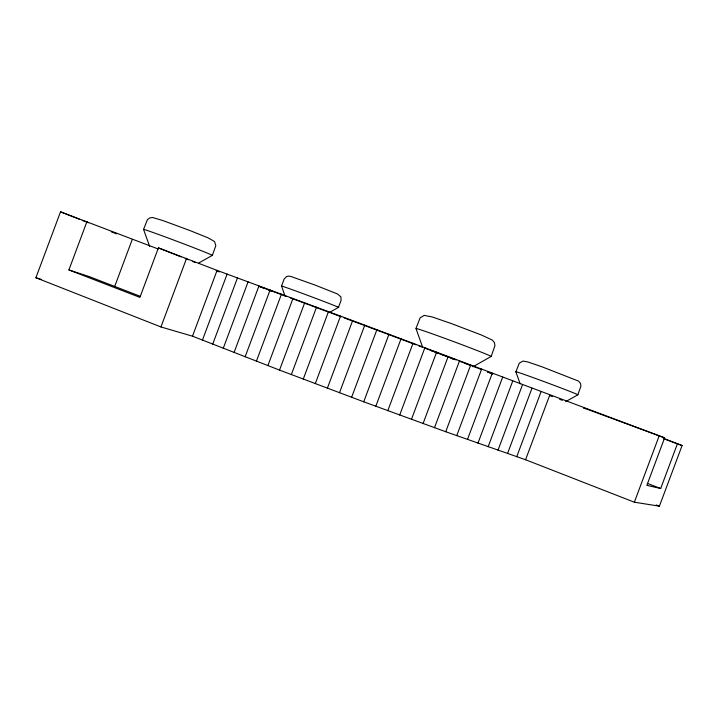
<?xml version="1.0" encoding="UTF-8"?>
<svg xmlns="http://www.w3.org/2000/svg" width="718" height="718" viewBox="0 0 718 718"><rect width="100%" height="100%" fill="white"/><g stroke="black" fill="none" stroke-linecap="round" stroke-linejoin="round"><path stroke-width="1.08" d="M663.97 438.519L682.1 445.546L659.402 506.172L634.344 502.205L525.567 459.735L445.734 431.733L363.73 401.802L279.535 370.093L192.496 336.186L160.949 326.959L35.9 277.74L60.518 211.828L158.184 248.984M677.523 443.527L660.686 488.509L646.855 485.332L664.626 437.845L352.637 320.614L217.078 270.39L158.4 247.881L139.902 297.387L68.901 269.932L86.959 221.566M114.665 286.545L132.265 239.426M149.658 246.391L143.546 229.428L147.369 219.762L149.631 217.94L152.53 217.491L162.744 220.507L190.369 230.711L207.87 237.757L214.547 241.535L215.822 245.619L212.384 255.357L198.805 262.976M160.949 326.959L186.608 258.274M192.496 336.186L217.078 270.39M202.44 340.135L227.121 274.079M212.699 344.182L237.47 277.893M223.244 348.32L248.096 281.806M234.059 352.547L258.992 285.827M245.116 356.846L270.121 289.937M256.398 361.208L281.465 294.138M267.877 365.633L292.998 298.419M279.535 370.093L304.701 302.763M291.337 374.599L316.539 307.16M303.256 379.131L328.494 311.612M315.274 383.672L340.538 316.099M327.363 388.223L352.637 320.614M339.488 392.773L364.771 325.146M351.623 397.296L376.896 329.688M363.73 401.802L389.003 334.22M375.801 406.271L401.057 338.734M387.801 410.687L413.029 343.231M399.693 415.049L424.885 347.691M411.459 419.348L436.607 352.107M423.073 423.566L448.167 356.46M434.507 427.695L459.547 360.75M445.734 431.733L470.703 364.968M456.729 435.664L481.625 369.106M473.018 366.736L491.157 356.451L494.953 345.681L494.415 342.549L492.36 340.099L481.473 335.037L451.263 323.522L432.039 316.898L424.132 315.39L420.138 317.868L415.955 328.449L422.561 347.009M467.472 439.488L492.297 373.145M477.955 443.194L502.681 377.094M520.155 383.807L515.874 371.807L519.293 363.164L522.973 361.073L527.586 361.881L541.884 366.763L578.609 381.132L580.494 383.43L580.943 385.997L577.828 394.819L565.694 401.631M488.132 446.775L512.769 380.926M497.996 450.231L522.533 384.651M507.536 453.543L531.966 388.241M516.736 456.711L541.049 391.714M525.567 459.735L549.764 395.053M634.344 502.205L659.312 435.503M329.293 312.563L338.456 307.394L341.059 300.438L340.924 296.884L337.433 293.958L314.897 285.01L291.364 276.645L288.977 276.089L286.59 276.475L284.149 279.069L281.537 286.051L285.028 295.978M35.9 277.74L41.231 279.374M68.901 269.932L89.382 276.654L140.36 296.346M487.414 372.032L492.674 373.899M430.773 350.555L433.654 351.605M268.128 289.686L259.36 286.446L264.439 288.474M664.626 437.845L583.537 407.896L585.475 408.766M269.106 290.045L278.072 293.357M279.069 293.725L286.177 296.363M290.26 297.871L299.568 301.318M300.618 301.713L309.009 304.827M434.605 351.964L445.187 355.886M663.288 438.599L682.1 445.546M310.059 305.213L320.677 309.162M321.655 309.53L330.433 312.788M331.411 313.156L341.229 316.817M344.191 317.921L353.076 321.233M549.575 395.555L552.357 396.596M354.064 321.601L362.976 324.931M385.737 333.448L363.963 325.299M386.715 333.816L416.027 344.819M446.165 356.245L454.018 359.179M451.613 358.47L454.332 359.485M418.926 345.914L421.798 346.991M424.67 348.068L427.542 349.154M428.502 349.513L438.886 353.427M559.663 399.334L562.284 400.312M450.105 357.663L456.118 359.933M459.125 361.073L467.956 364.412M441.947 354.584L449.1 357.286M464.824 363.254L466.188 363.766M478.511 368.415L481.616 369.591M487.827 371.951L492.853 373.863M468.935 364.789L477.551 368.056M467.176 364.143L470.137 365.274M216.136 270.731L219.241 271.925M647.385 483.402L660.686 488.509M656.288 504.96L659.402 506.172M60.518 211.828L79.151 219.161M82.265 220.381L88.476 222.822M111.254 231.788L116.433 233.826M158.4 247.881L181.089 256.882M185.217 258.516L188.313 259.745M192.433 261.379L195.529 262.608M268.505 290.099L271.557 291.311M416.754 328.97A40.145 0.862 20.4 0 1 449.064 339.901A40.145 0.862 20.4 0 1 491.157 356.451M143.546 229.428A36.806 0.7 20.7 0 1 181.941 243.178A36.806 0.7 20.7 0 1 211.72 255.294M515.874 371.807A33.163 0.574 20.4 0 1 547.251 382.793A33.163 0.574 20.4 0 1 577.828 394.819M281.959 286.338A30.425 0.494 20.5 0 1 310.661 296.462A30.425 0.494 20.5 0 1 337.684 307.232"/></g></svg>
